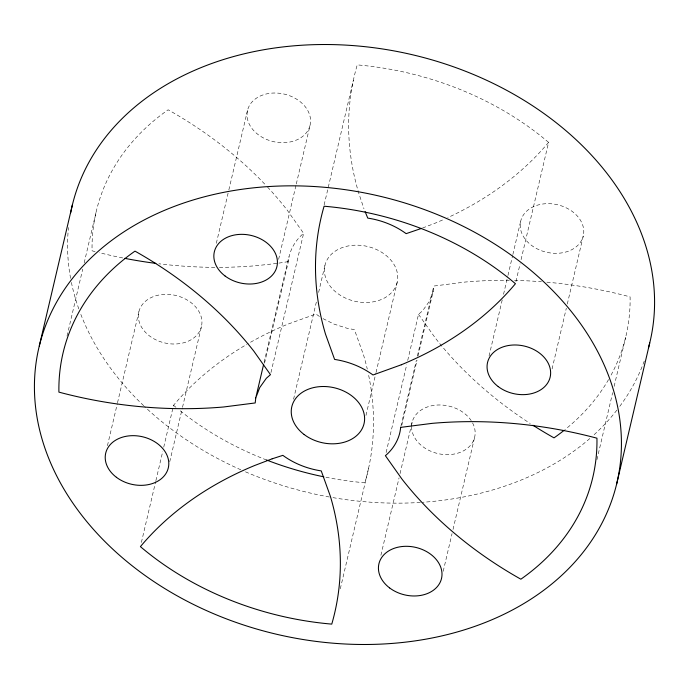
<?xml version="1.0" encoding="UTF-8"?>
<svg xmlns="http://www.w3.org/2000/svg" width="689" height="689" viewBox="0 0 689 689"><rect width="100%" height="100%" fill="white"/><g stroke="black" fill="none" stroke-linecap="round" stroke-linejoin="round"><path stroke-width="0.52" stroke-dasharray="3.44 2.58" d="M264.542 363.172L288.355 261.622C289.234 250.693 295.228 240.28 303.616 233.33L286.925 209.757A374.411 283.851 13.2 0 0 266.609 186.082M418.016 356.024L433.235 291.111L433.794 286.047L465.385 282.016A374.411 283.851 13.2 0 1 509.335 280.337M67.014 336.103L82.723 269.106M84.196 262.828L96.477 210.481M107.45 445.697L117.276 403.814M117.518 402.772L138.885 311.695M141.391 542.441L155.636 481.723M155.886 480.672L162.759 451.364M163.741 447.17L173.559 405.296A374.411 283.851 13.2 0 1 246.877 344.345M216.329 243.32L228.602 190.974M228.851 189.931L247.515 110.369M169.752 461.716L182.275 408.327M182.516 407.277L201.421 326.664A32.159 24.382 13.2 0 0 159.503 294.918A32.159 24.382 13.2 0 0 149.53 335.948A32.159 24.382 13.2 0 0 201.421 326.664M278.623 259.34L296.055 185.014M296.304 183.963L310.05 125.338A32.159 24.382 13.2 0 0 268.133 93.592A32.159 24.382 13.2 0 0 258.16 134.622A32.159 24.382 13.2 0 0 310.05 125.338M264.111 362.293L288.915 256.558M270.966 372.568L303.616 233.33M324.14 204.9L353.362 80.329M293.566 399.198L316.888 299.741M318.611 292.412L324.993 265.196M365.971 415.433L375.798 373.55M376.039 372.508L397.157 282.473A37.103 28.128 13.2 0 0 348.789 245.844A37.103 28.128 13.2 0 0 337.283 293.187A37.103 28.128 13.2 0 0 397.157 282.473M340.306 588.785L368.787 467.349M386.116 452.527L406.743 364.584M407.724 360.399L418.524 314.339L422.658 310.722L429.256 301.446L433.235 291.111M400.886 426.327L416.363 360.373M417.345 356.187L433.794 286.047M401.808 425.113L417.034 360.209M380.914 555.282L399.077 477.813M400.059 473.627L411.359 425.466M411.6 424.424L412.091 422.331M489.052 356.049L502.307 299.517M503.538 294.289L507.707 276.487M507.957 275.445L512.625 255.55M512.866 254.508L520.72 221.005M443.208 571.302L452.044 533.613M453.026 529.428L474.635 437.308M515.932 281.612L520.1 263.809M521.082 259.624L548.59 142.373A272.077 206.269 13.2 0 0 357.238 64.887A374.411 283.851 13.2 0 0 358.624 192.722L363.973 208.793M552.078 368.934L566.324 308.216M567.305 304.03L583.264 235.982A32.159 24.382 13.2 0 0 541.347 204.237A32.159 24.382 13.2 0 0 531.374 245.267A32.159 24.382 13.2 0 0 583.264 235.982M596.941 459.675L612.659 392.678M614.132 386.391L625.672 337.188M422.538 228.007L434.483 223.443A374.411 283.851 13.2 0 0 444.017 219.343M278.924 263.112L288.355 261.622M276.823 263.439L256.764 265.653A374.411 283.851 13.2 0 1 218.999 267.358M323.012 318.637L333.967 324.08L347.79 328.498L354.396 329.575L363.525 354.947A374.411 283.851 13.2 0 1 367.28 369.089M319.455 316.492L316.001 314.02L287.666 324.226A374.411 283.851 13.2 0 0 247.799 343.811M418.524 314.339L435.224 337.92A374.411 283.851 13.2 0 0 530.246 423.52M644.241 361.088A296.813 225.027 13.2 0 1 619.428 406.803M616.896 410.119A296.813 225.027 13.2 0 1 593.014 435.706M589.81 438.548A296.813 225.027 13.2 0 1 422.435 502.298M420.35 502.436A296.813 225.027 13.2 0 1 330.332 497.174M329.308 496.993A296.813 225.027 13.2 0 1 244.75 471.517M240.84 469.803A296.813 225.027 13.2 0 1 144.475 406.467M143.7 405.726A296.813 225.027 13.2 0 1 80.286 312.944M78.804 308.896A296.813 225.027 13.2 0 1 71.389 282.43M70.588 278.33A296.813 225.027 13.2 0 1 68.487 227.534M472.568 422.882A32.159 24.382 13.2 0 1 450.012 454.568A32.159 24.382 13.2 0 1 411.574 427.094M411.583 426.129A32.159 24.382 13.2 0 1 435.801 405.141A32.159 24.382 13.2 0 1 471.19 420.574M611.083 375.074A272.077 206.269 13.2 0 0 630.091 296.873A374.411 283.851 13.2 0 0 545.585 282.059M608.568 379.561A272.077 206.269 13.2 0 1 565.049 429.583M325.923 477.244A272.077 206.269 13.2 0 0 364.912 482.782A374.411 283.851 13.2 0 0 368.408 374.153M266.591 460.011A272.077 206.269 13.2 0 1 179.157 409.938M175.945 407.294A272.077 206.269 13.2 0 1 173.559 405.296M548.59 142.373A374.411 283.851 13.2 0 1 447.781 217.629M214.873 267.349A374.411 283.851 13.2 0 1 158.918 263.766M122.72 257.944A374.411 283.851 13.2 0 1 99.164 252.639M95.099 251.606A374.411 283.851 13.2 0 1 92.059 250.805A272.077 206.269 13.2 0 1 168.133 109.801A374.411 283.851 13.2 0 1 265.885 185.315M514.494 280.406A374.411 283.851 13.2 0 1 541.433 281.723"/><path stroke-width="1.03" d="M255.765 397.889L255.206 402.953L223.615 406.984A374.411 283.851 13.2 0 1 58.91 392.127A272.077 206.269 13.2 0 1 134.984 251.132A374.411 283.851 13.2 0 1 253.776 351.08L270.476 374.661L266.342 378.278L259.744 387.554L255.765 397.889L263.62 364.386M39.273 346.05L72.423 204.719M616.577 484.281A296.813 225.027 13.2 0 0 229.626 191.241A296.813 225.027 13.2 0 0 137.567 569.975A296.813 225.027 13.2 0 0 616.577 484.281L649.727 342.95M421.582 228.369L406.148 233.649C394.935 225.432 381.482 220.17 367.754 218.103L365.11 211.583M70.64 212.944A296.813 225.027 13.2 0 1 412.194 54.698A296.813 225.027 13.2 0 1 648.409 348.04M564.222 430.246A272.077 206.269 13.2 0 1 554.016 437.868A374.411 283.851 13.2 0 1 532.924 425.242M323.821 476.822A272.077 206.269 13.2 0 1 266.591 460.011M155.809 263.379A374.411 283.851 13.2 0 1 124.778 258.349M400.645 427.378C399.766 438.307 393.772 448.72 385.384 455.67L402.075 479.243A374.411 283.851 13.2 0 0 520.867 579.199A272.077 206.269 13.2 0 0 596.941 438.195A374.411 283.851 13.2 0 0 432.236 423.347L400.645 427.378M401.334 364.774L372.999 374.98C361.785 366.763 348.333 361.492 334.604 359.425L325.475 334.053A374.411 283.851 13.2 0 1 324.088 206.218A272.077 206.269 13.2 0 1 515.441 283.704A374.411 283.851 13.2 0 1 401.334 364.774M272.181 458.805L254.517 465.557A374.411 283.851 13.2 0 0 140.41 546.627A272.077 206.269 13.2 0 0 331.762 624.113A374.411 283.851 13.2 0 0 330.375 496.278L321.246 470.897C307.518 468.83 294.065 463.568 282.852 455.351L272.181 458.805M304.133 434.518A37.103 28.128 13.2 0 0 364.007 423.804A37.103 28.128 13.2 0 0 315.64 387.175A37.103 28.128 13.2 0 0 304.133 434.518M116.381 477.279A32.159 24.382 13.2 0 0 168.28 467.995A32.159 24.382 13.2 0 0 126.354 436.249A32.159 24.382 13.2 0 0 116.381 477.279M225.01 275.953A32.159 24.382 13.2 0 0 276.909 266.669A32.159 24.382 13.2 0 0 234.983 234.923A32.159 24.382 13.2 0 0 225.01 275.953M498.225 386.589A32.159 24.382 13.2 0 0 550.115 377.305A32.159 24.382 13.2 0 0 508.198 345.559A32.159 24.382 13.2 0 0 498.225 386.589M389.595 587.915A32.159 24.382 13.2 0 0 441.485 578.631A32.159 24.382 13.2 0 0 399.568 546.885A32.159 24.382 13.2 0 0 389.595 587.915"/></g></svg>
